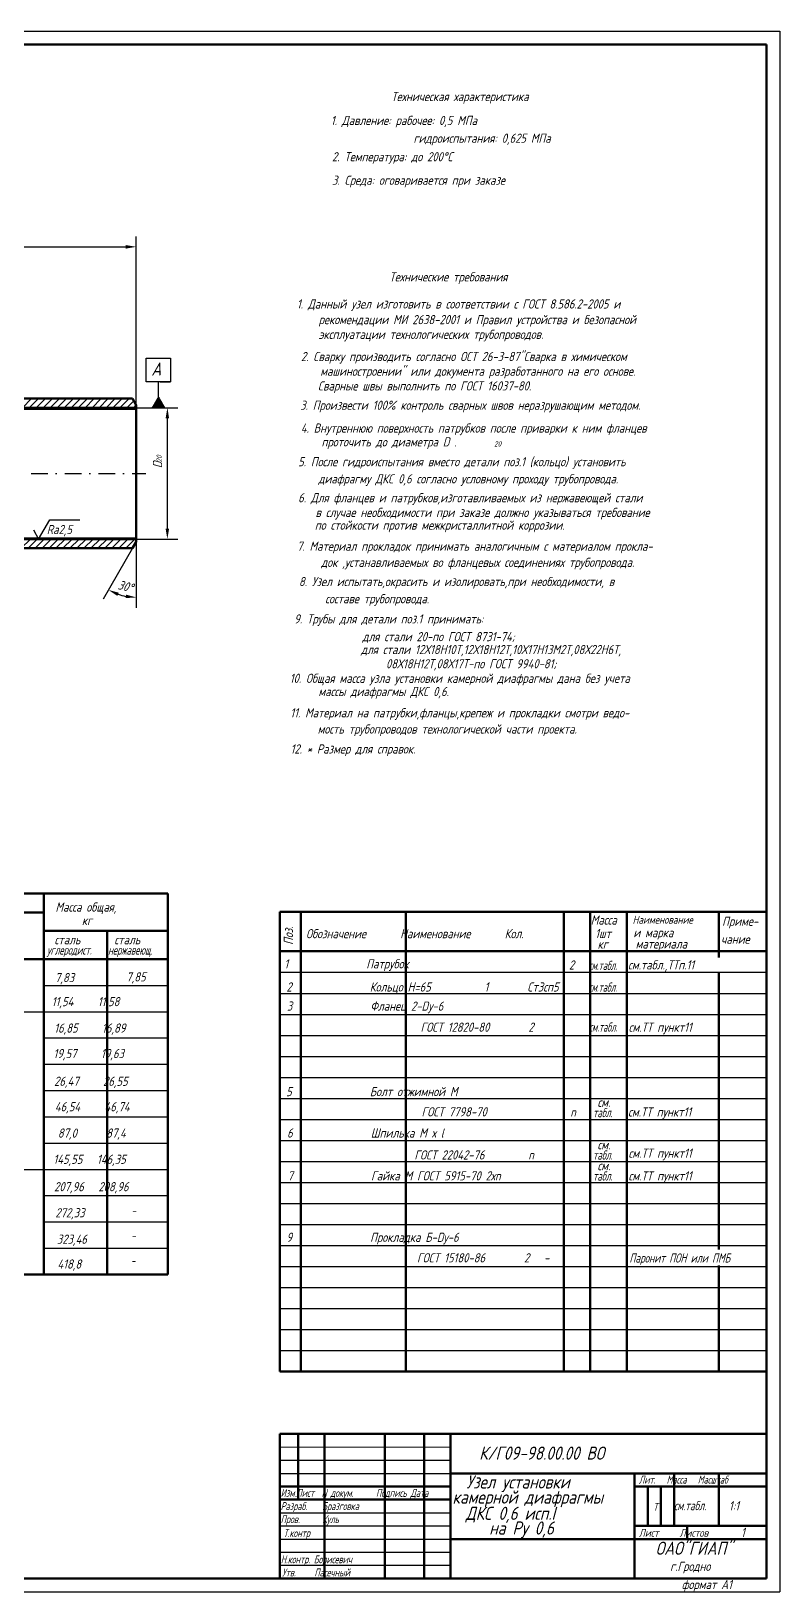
# Model space of a CAD drawing. Header units: millimetres. Extents: x 138 to 6596, y 111 to 3335.
# Drawn here: x 695 to 979, y 111 to 705 of the extents above; entities that cross this region are included whole.
import ezdxf

# ---------------------------------------------------------------- set-up
doc = ezdxf.new("R2010")
doc.units = ezdxf.units.MM
doc.header["$LTSCALE"] = 0.5
doc.header["$MEASUREMENT"] = 0
doc.linetypes.add('DASHDOT', pattern=[25.4, 12.7, -6.35, 0, -6.35])
doc.styles.add('ROMANC', font='romanc', dxfattribs={"width": 0.8, "oblique": 15, "height": 3.5})
doc.styles.get("Standard").update_dxf_attribs({"font": 'romand.shx', "width": 0.8, "oblique": 15, "height": 3.5})
doc.dimstyles.get("Standard").update_dxf_attribs({"dimscale": 0, "dimtxt": 3.5, "dimasz": 4, "dimexe": 4, "dimexo": 0, "dimgap": 2, "dimtad": 1, "dimlfac": 10, "dimrnd": 0.0035, "dimtxsty": 'Standard', "dimcen": 0.09, "dimclrd": 5, "dimazin": 2, "dimtfac": 1, "dimtix": 1, "dimtmove": 0, "dimatfit": 0, "dimfxl": 0, "dimtolj": 1, "dimtzin": 0, "dimarcsym": 0})

# ---------------------------------------------------------------- blocks, each defined once
blk = doc.blocks.new('*D269')
at = {"color": 5, "linetype": 'Continuous', "lineweight": -2}
for p, q in [((560.08, 568.93), (560.08, 578.76)), ((560.08, 560.93), (560.08, 564.93)), ((560.08, 556.93), (560.08, 552.93))]:
    blk.add_line(p, q, dxfattribs=at)
at = {"color": 0, "linetype": 'Continuous', "lineweight": -2}
for p, q in [((722.77, 564.93), (556.08, 564.93)), ((722.77, 560.93), (556.08, 560.93))]:
    blk.add_line(p, q, dxfattribs=at)
at = {"color": 5, "linetype": 'Continuous', "lineweight": 25}
for points in [[(559.42, 568.93), (560.75, 568.93), (560.08, 564.93)], [(559.42, 556.93), (560.75, 556.93), (560.08, 560.93)]]:
    blk.add_solid(points, dxfattribs=at)
at = {"layer": 'Defpoints', "color": 0, "linetype": 'Continuous', "lineweight": 25}
for p in [(722.77, 564.93), (560.08, 560.93), (722.77, 560.93)]:
    blk.add_point(p, dxfattribs=at)
at = {"color": 0, "linetype": 'Continuous', "lineweight": 25, "insert": (556.33, 575.84), "char_height": 3.5, "attachment_point": 5, "rotation": 90}
blk.add_mtext('\\A1;s', dxfattribs=at)
blk = doc.blocks.new('*D272')
at = {"color": 0, "linetype": 'Continuous', "lineweight": -2}
for p, q in [((494.71, 564.93), (494.71, 626.65)), ((734.71, 562.43), (734.71, 626.65))]:
    blk.add_line(p, q, dxfattribs=at)
at = {"color": 5, "linetype": 'Continuous', "lineweight": -2}
blk.add_line((498.71, 622.65), (730.71, 622.65), dxfattribs=at)
at = {"color": 5, "linetype": 'Continuous', "lineweight": 25}
for points in [[(498.71, 623.32), (498.71, 621.98), (494.71, 622.65)], [(730.71, 623.32), (730.71, 621.98), (734.71, 622.65)]]:
    blk.add_solid(points, dxfattribs=at)
at = {"layer": 'Defpoints', "color": 0, "linetype": 'Continuous', "lineweight": 25}
for p in [(734.71, 622.65), (494.71, 564.93), (734.71, 562.43)]:
    blk.add_point(p, dxfattribs=at)
at = {"color": 0, "linetype": 'Continuous', "lineweight": 25, "insert": (599.03, 626.4), "char_height": 3.5, "attachment_point": 5}
blk.add_mtext('\\A1;L', dxfattribs=at)
blk = doc.blocks.new('*D277')
at = {"color": 0, "linetype": 'Continuous', "lineweight": -2}
for p, q in [((734.71, 561.43), (750.52, 561.43)), ((734.71, 511.43), (750.52, 511.43))]:
    blk.add_line(p, q, dxfattribs=at)
at = {"color": 5, "linetype": 'Continuous', "lineweight": -2}
blk.add_line((746.52, 515.43), (746.52, 557.43), dxfattribs=at)
at = {"color": 5, "linetype": 'Continuous', "lineweight": 25}
for points in [[(745.85, 557.43), (747.18, 557.43), (746.52, 561.43)], [(745.85, 515.43), (747.18, 515.43), (746.52, 511.43)]]:
    blk.add_solid(points, dxfattribs=at)
at = {"layer": 'Defpoints', "color": 0, "linetype": 'Continuous', "lineweight": 25}
for p in [(734.71, 561.43), (746.52, 561.43), (734.71, 511.43)]:
    blk.add_point(p, dxfattribs=at)
at = {"color": 0, "linetype": 'Continuous', "lineweight": 25, "insert": (742.77, 539.68), "char_height": 3.5, "attachment_point": 5, "rotation": 90}
blk.add_mtext('\\A1;D', dxfattribs=at)
blk = doc.blocks.new('*D280')
at = {"color": 0, "linetype": 'Continuous', "lineweight": -2}
for p, q in [((733.27, 507.93), (722.15, 488.59)), ((734.71, 498.18), (734.71, 485.23))]:
    blk.add_line(p, q, dxfattribs=at)
at = {"color": 5, "linetype": 'Continuous', "lineweight": -2}
blk.add_arc((734.71, 510.43), 21.2, 250.92882, 259.1735, dxfattribs=at)
at = {"color": 5, "linetype": 'Continuous', "lineweight": 25}
for points in [[(727.51, 489.79), (728.06, 491), (724.14, 492.05)], [(730.79, 490.27), (730.66, 488.95), (734.71, 489.23)]]:
    blk.add_solid(points, dxfattribs=at)
at = {"layer": 'Defpoints', "color": 0, "linetype": 'Continuous', "lineweight": 25}
for p in [(733.27, 507.93), (734.71, 510.43), (734.71, 510.43), (734.71, 498.18), (727.48, 490.5)]:
    blk.add_point(p, dxfattribs=at)
at = {"color": 0, "linetype": 'Continuous', "lineweight": 25, "insert": (730.63, 493.46), "char_height": 3.5, "attachment_point": 5, "rotation": 346.49845}
blk.add_mtext('\\A1;30°', dxfattribs=at)

msp = doc.modelspace()

# ---------------------------------------------------------------- hatches: boundary and pattern name
at = {"linetype": 'Continuous', "lineweight": 25}
h = msp.add_hatch(dxfattribs=at)
h.set_pattern_fill('ANSI31', color=256, scale=15, style=0)
h.paths.add_polyline_path([(430.709, 511.4319), (261.0726, 511.4319), (261.0711, 511.4292), (261.0695, 511.4319), (191.709, 511.4319), (191.709, 510.4319), (193.0244, 508.1442), (193.2367, 507.9319), (253.462, 507.9319), (414.6616, 507.9319), (414.709, 507.9854), (414.709, 507.9319), (430.709, 507.9319)])
h.paths.add_polyline_path([(734.709, 510.4319), (734.709, 511.4319), (495.709, 511.4319), (495.709, 507.9319), (511.7518, 507.9319), (511.709, 507.9891), (511.709, 507.9854), (511.7565, 507.9319), (733.1813, 507.9319), (733.3937, 508.1442)])
h.paths.add_polyline_path([(734.709, 562.4319), (733.2716, 564.9319), (494.7454, 564.9319), (494.709, 564.8832), (494.709, 561.4319), (734.709, 561.4319)])
h = msp.add_hatch(dxfattribs=at)
h.set_pattern_fill('ANSI37', color=256, scale=0.25, style=0)
h.set_pattern_definition([(135, (928.473676, -30.474564), (0.0220970869, 0.0220970869), []), (45, (928.473676, -30.474564), (0.0220970869, -0.0220970869), [])])
h.paths.add_polyline_path([(740.7802, 561.4319), (743.1718, 561.4319), (743.1718, 565.4321), (743.1634, 565.4465)])
h.paths.add_polyline_path([(743.1718, 565.4321), (743.1718, 561.4319), (745.5124, 561.4319)])

# ---------------------------------------------------------------- linework, layer by layer
for p, q in [((138.4493, 704.7306), (979.4493, 704.7306)), ((979.4493, 704.7306), (979.4493, 110.7306)), ((738.4741, 571.3353), (738.4741, 580.2571)), ((738.4741, 580.2571), (747.7163, 580.2571)), ((747.7163, 580.2571), (747.7163, 571.3353)), ((747.7163, 571.3353), (738.4741, 571.3353)), ((743.1718, 561.4319), (743.1718, 571.3353)), ((743.7371, 571.3353), (747.7163, 571.3353)), ((743.1634, 565.4465), (740.7802, 561.4319)), ((745.5124, 561.4319), (743.1634, 565.4465)), ((740.7802, 561.4319), (745.5124, 561.4319)), ((699.489, 341.5229), (746.7017, 341.5229)), ((493.9133, 331.5229), (746.7017, 331.5229)), ((699.489, 321.5229), (746.7017, 321.5229)), ((699.489, 311.5229), (746.7017, 311.5229)), ((699.489, 301.5229), (746.7017, 301.5229)), ((699.489, 291.5229), (746.7017, 291.5229)), ((699.489, 281.5229), (746.7017, 281.5229)), ((200.5681, 271.5229), (746.7017, 271.5229)), ((699.489, 261.5229), (746.7017, 261.5229)), ((699.489, 251.5229), (746.7017, 251.5229)), ((699.489, 241.5229), (746.7017, 241.5229)), ((138.4493, 110.7306), (979.4493, 110.7306))]:
    msp.add_line(p, q)
at = {"lineweight": 50}
for p, q in [((158.4493, 699.7306), (974.4493, 699.7306)), ((974.4493, 699.7306), (974.4493, 115.7306)), ((200.5681, 376.5229), (746.7017, 376.5229)), ((699.489, 376.5229), (699.489, 231.5229)), ((746.7017, 376.5229), (746.7017, 231.5229)), ((555.0753, 369.2679), (699.489, 369.2679)), ((789.2796, 369.5162), (789.2796, 194.5162)), ((789.2796, 369.5162), (974.4493, 369.5162)), ((797.2796, 369.5162), (797.2796, 194.5162)), ((837.2796, 369.5162), (837.2796, 194.5162)), ((897.2796, 369.5162), (897.2796, 194.5162)), ((907.2796, 369.5162), (907.2796, 194.5162)), ((921.2796, 369.5162), (921.2796, 194.5162)), ((956.2796, 369.5162), (956.2796, 352.1944)), ((699.489, 362.2915), (746.7017, 362.2915)), ((723.5887, 362.2915), (723.5887, 231.5229)), ((200.5681, 351.5229), (746.7017, 351.5229)), ((789.2796, 354.5162), (974.4493, 354.5162)), ((956.2796, 346.6377), (956.2796, 241.0401)), ((956.2796, 234.9415), (956.2796, 194.5162)), ((746.7017, 231.5229), (200.5681, 231.5229)), ((789.2796, 194.5162), (974.4493, 194.5162)), ((789.2507, 170.8036), (974.2507, 170.8036)), ((789.2887, 170.8036), (789.2887, 115.7306)), ((796.2507, 170.8036), (796.2507, 145.8036)), ((806.2507, 170.8036), (806.2507, 115.8036)), ((829.2507, 170.8036), (829.2507, 115.8036)), ((844.2507, 170.8036), (844.2507, 115.8036)), ((854.2507, 170.8036), (854.2507, 115.8036)), ((924.2507, 155.8036), (924.2507, 115.8036)), ((939.2507, 155.8036), (939.2507, 135.8036)), ((956.2507, 155.8036), (956.2507, 135.8036)), ((789.2507, 150.8036), (854.2507, 150.8036)), ((924.2507, 150.8036), (974.2507, 150.8036)), ((929.2507, 150.8036), (929.2507, 135.8036)), ((934.2507, 150.8036), (934.2507, 135.8036)), ((789.2507, 145.8036), (854.2507, 145.8036)), ((924.2507, 135.8036), (974.2507, 135.8036)), ((944.2507, 135.8036), (944.2507, 130.8036)), ((146.4493, 115.7306), (974.4493, 115.7306))]:
    msp.add_line(p, q, dxfattribs=at)
at = {"linetype": 'Continuous', "lineweight": 50}
for p, q in [((494.709, 564.9319), (733.2716, 564.9319)), ((734.709, 562.4319), (733.2716, 564.9319)), ((494.709, 561.4319), (734.709, 561.4319)), ((734.709, 562.4319), (734.709, 510.4319)), ((734.709, 562.4319), (734.709, 510.4319)), ((734.709, 562.4319), (734.709, 510.4319)), ((494.709, 511.4319), (734.709, 511.4319)), ((494.709, 507.9319), (733.2716, 507.9319)), ((734.709, 510.4319), (733.2716, 507.9319))]:
    msp.add_line(p, q, dxfattribs=at)
at = {"linetype": 'Continuous', "lineweight": 25}
for p, q in [((494.709, 560.9319), (734.709, 560.9319)), ((734.709, 561.4319), (743.1673, 561.4319)), ((494.709, 511.9319), (734.709, 511.9319)), ((733.3937, 508.1442), (733.1843, 507.9348)), ((734.709, 510.4319), (734.709, 498.1819))]:
    msp.add_line(p, q, dxfattribs=at)
at = {"linetype": 'DASHDOT', "lineweight": 25}
msp.add_line((451.5393, 536.4319), (738.3007, 536.4319), dxfattribs=at)
at = {"lineweight": 30}
for p, q in [((697.5552, 511.4404), (701.8284, 518.7904)), ((701.8296, 518.7904), (713.1842, 518.7904)), ((695.5386, 514.9595), (697.5552, 511.4404))]:
    msp.add_line(p, q, dxfattribs=at)
at = {"lineweight": 25}
for p, q in [((789.2796, 346.5162), (974.2796, 346.5162)), ((789.2796, 338.5162), (974.4493, 338.5162)), ((789.2796, 330.5162), (974.4493, 330.5162)), ((789.2796, 322.5162), (974.4493, 322.5162)), ((789.2796, 314.5162), (974.4493, 314.5162)), ((789.2796, 306.5162), (974.4493, 306.5162)), ((789.2796, 298.5162), (974.4493, 298.5162)), ((789.2796, 290.5162), (974.4493, 290.5162)), ((789.2796, 282.5162), (974.4493, 282.5162)), ((789.2796, 274.5162), (974.4493, 274.5162)), ((789.2796, 266.5162), (974.4493, 266.5162)), ((789.2796, 258.5162), (974.4493, 258.5162)), ((789.2796, 250.5162), (974.4493, 250.5162)), ((789.2796, 242.5162), (974.4493, 242.5162)), ((789.2796, 234.5162), (974.4493, 234.5162)), ((789.2796, 226.5162), (974.4493, 226.5162)), ((789.2796, 218.5162), (974.4493, 218.5162)), ((789.2796, 210.5162), (974.4493, 210.5162)), ((789.2796, 202.5162), (974.4493, 202.5162)), ((789.2507, 160.8036), (854.2507, 160.8036)), ((789.2507, 155.8036), (854.2507, 155.8036)), ((789.2507, 140.8036), (854.2507, 140.8036)), ((789.2507, 135.8036), (854.2507, 135.8036)), ((789.2507, 130.8036), (854.2507, 130.8036)), ((789.2507, 125.8036), (854.2507, 125.8036)), ((789.2507, 120.8036), (854.2507, 120.8036))]:
    msp.add_line(p, q, dxfattribs=at)
at = {"lineweight": 15}
msp.add_line((789.2507, 165.8036), (854.2507, 165.8036), dxfattribs=at)
at = {"color": 1, "lineweight": 50}
for p, q in [((854.2507, 155.8036), (974.2507, 155.8036)), ((854.2507, 130.8036), (974.2507, 130.8036))]:
    msp.add_line(p, q, dxfattribs=at)

# ---------------------------------------------------------------- texts
at = {"linetype": 'Continuous', "lineweight": 25, "oblique": 15}
for s, height, width, p in [('Техническая характеристика', 3.5, 0.8, (831.6794, 678.1206)), ('1. Давление: рабочее: 0,5 МПа', 3.5, 0.8, (808.6785, 669.0142)), ('гидроиспытания: 0,625 МПа', 3.5, 0.8, (840.1397, 662.2534)), ('2. Температура: до 200%%DC', 3.5, 0.8, (809.1415, 655.206)), ('3. Среда: оговаривается при заказе  ', 3.5, 0.8, (809.1415, 646.2628)), ('1. Данный узел изготовить в соответствии с ГОСТ 8.586.2-2005 и', 3.5, 0.8, (795.7868, 599.1631)), ('рекомендации МИ 2638-2001 и Правил устройства и безопасной', 3.5, 0.8, (804.0523, 593.2166)), ('эксплуатации технологических трубопроводов.', 3.5, 0.8, (804.0523, 587.6004)), ('2. Сварку производить согласно ОСТ 26-3-87"Сварка в химическом ', 3.5, 0.8, (797.3234, 579.1627)), ('машиностроении" или документа разработанного на его основе.', 3.5, 0.8, (804.6772, 573.5687)), ('Сварные швы выполнить по ГОСТ 16037-80.', 3.5, 0.8, (803.7932, 567.975)), ('3. Произвести 100%%% контроль сварных швов неразрушающим методом.', 3.5, 0.8, (797.0332, 560.6225)), ('4. Внутреннюю поверхность патрубков после приварки к ним фланцев', 3.5, 0.8, (797.2655, 551.9217)), ('проточить до диаметра D .', 3.5, 0.8, (805.1411, 546.6754)), ('20', 2, 0.8, (870.7775, 546.6542)), ('5. После гидроиспытания вместо детали поз.1 (кольцо) установить', 3.5, 0.8, (796.2412, 539.1251)), ('диафрагму ДКС 0,6 согласно условному проходу трубопровода.', 3.5, 0.8, (803.9461, 532.6051)), ('6. Для фланцев и патрубков,изготавливаемых из нержавеющей стали', 3.5, 0.8, (796.2611, 525.4061)), ('в случае необходимости при заказе должно указываться требование', 3.5, 0.8, (802.8681, 519.8153)), ('по стойкости против межкристаллитной коррозии.', 3.5, 0.8, (802.6063, 514.9735)), ('7. Материал прокладок принимать аналогичным с материалом прокла-', 3.5, 0.8, (795.8276, 506.9612)), ('док ,устанавливаемых во фланцевых соединениях трубопровода.', 3.5, 0.8, (804.9968, 500.8229)), ('8. Узел испытать,окрасить и изолировать,при необходимости, в ', 3.5, 0.8, (796.5499, 493.5048)), ('составе трубопровода.', 3.5, 0.8, (806.5533, 486.9568)), ('9. Трубы для детали поз.1 принимать:', 3.5, 0.8, (794.7361, 479.2891)), ('для стали 20-по ГОСТ 8731-74;', 3.5, 0.8, (820.6953, 472.5341)), ('для стали 12Х18Н10Т,12Х18Н12Т,10Х17Н13М2Т,08Х22Н6Т,', 3.5, 0.8, (820.1495, 467.6316)), ('08Х18Н12Т,08Х17Т-по ГОСТ 9940-81;', 3.5, 0.8, (829.6715, 462.2121)), ('10. Общая масса узла установки камерной диафрагмы дана без учета', 3.5, 0.8, (793.0588, 456.6837)), ('массы диафрагмы ДКС 0,6.', 3.5, 0.8, (803.968, 451.6422)), ('11. Материал на патрубки,фланцы,крепеж и прокладки смотри ведо-', 3.5, 0.8, (793.2694, 443.5506)), ('мость трубопроводов технологической части проекта.', 3.5, 0.8, (803.6668, 437.3664)), ('12. * Размер для справок.', 3.5, 0.8, (793.3666, 429.7831)), ('Масса общая,', 3.5, 0.8, (703.949, 369.6137)), ('кг', 3.5, 0.8, (713.9841, 364.5332)), ('сталь', 3.5, 0.8, (703.5811, 357.1716)), ('сталь', 3.5, 0.8, (726.3527, 357.1716)), ('углеродист.', 3.5, 0.65, (700.7317, 353.2396)), ('нержавеющ.', 3.5, 0.65, (723.9542, 353.2396)), ('1                Патрубок ', 3.5, 0.8, (791, 348)), ('2  ', 3.5, 0.8, (899.2603, 347.5769)), ('см.табл.', 3.5, 0.6, (906.7782, 347.3995)), ('см.табл.,ТТп.11', 3.5, 0.8, (921.7318, 347.5915)), ('7,83', 3.5, 0.8, (703.7584, 342.7636)), ('7,85', 3.5, 0.8, (730.8852, 343.0348)), ('2                Кольцо Н=65           1        Ст3сп5', 3.5, 0.8, (791.7977, 339.1967)), ('см.табл.', 3.5, 0.6, (906.7782, 339.1227)), ('11,54     11,58', 3.5, 0.8, (702.517, 333.6211)), ('3                Фланец 2-Dу-6', 3.5, 0.8, (791.9606, 331.9108)), ('16,85     16,89', 3.5, 0.8, (703.4809, 323.5492)), ('ГОСТ 12820-80        2', 3.5, 0.8, (842.805, 323.889)), ('см.табл.', 3.5, 0.6, (906.9108, 323.948)), ('см.ТТ пункт11', 3.5, 0.8, (921.9657, 323.8752)), ('19,57     19,63', 3.5, 0.8, (703.1715, 313.8511)), ('26,47     26,55', 3.5, 0.8, (703.4445, 303.3068)), ('46,54     46,74', 3.5, 0.8, (703.713, 293.6117)), ('5                Болт отжимной М', 3.5, 0.8, (791.6761, 299.3629)), ('см.', 3.5, 0.8, (910.106, 295.3003)), ('ГОСТ 7798-70        ', 3.5, 0.8, (843.1856, 291.6665)), ('n', 3.5, 0.8, (899.785, 291.5368)), ('табл.', 3.5, 0.65, (908.3982, 291.3753)), ('см.ТТ пункт11', 3.5, 0.8, (921.7533, 291.6164)), ('87,0      87,4', 3.5, 0.8, (704.851, 283.5765)), ('6                Шпилька М х l ', 3.5, 0.8, (792.0538, 283.6135)), ('см.', 3.5, 0.8, (910.106, 279.1497)), ('см.ТТ пункт11', 3.5, 0.8, (921.9105, 275.9108)), ('145,55   146,35', 3.5, 0.8, (703.1593, 273.6139)), ('ГОСТ 22042-76         n', 3.5, 0.8, (840.4597, 275.2666)), ('табл.', 3.5, 0.65, (908.3982, 275.2247)), ('см.', 3.5, 0.8, (910.106, 271.1729)), ('7                Гайка М ГОСТ 5915-70 2хn', 3.5, 0.8, (792.229, 267.3076)), ('табл.', 3.5, 0.65, (908.3982, 267.2479)), ('см.ТТ пункт11', 3.5, 0.8, (921.9105, 267.2728)), ('207,96   208,96', 3.5, 0.8, (703.4268, 263.1721)), ('272,33', 3.5, 0.8, (703.8844, 253.2445)), ('323,46', 3.5, 0.8, (704.4914, 243.1863)), ('9                Прокладка Б-Dу-6', 3.5, 0.8, (791.7853, 243.9211)), ('ГОСТ 15180-86        2   -   ', 3.5, 0.8, (841.4572, 236.1001)), ('Паронит ПОН или ПМБ', 3.5, 0.7, (922.2465, 236.0302)), ('418,8', 3.5, 0.8, (704.6937, 233.7295)), ('см.табл.', 3.5, 0.7, (939.2033, 141.7745)), ('1:1', 3.5, 0.8, (960.0686, 141.6772)), ('1', 3.5, 0.8, (964.6911, 131.5948))]:
    msp.add_text(s, height=height, dxfattribs=dict(at, width=width)).set_placement(p)
at = {"lineweight": 25, "oblique": 15, "width": 0.8}
for s, p in [('Технические требования', (830.9599, 609.4772)), ('Масса', (907.5625, 364.6842)), ('1шт', (909.2182, 359.5348)), ('Приме-', (957.5196, 364.1966)), ('кг', (910.1381, 355.4888)), ('и марка', (923.7504, 359.878)), ('материала', (924.6101, 355.5809)), ('чание', (957.1235, 357.3673))]:
    msp.add_text(s, height=3.5, dxfattribs=at).set_placement(p)
at = {"linetype": 'Continuous', "lineweight": 25, "oblique": 15, "width": 0.8}
msp.add_text('20', height=2, rotation=90, dxfattribs=at).set_placement((744.3733, 540.6023))
at = {"color": 0, "linetype": 'Continuous', "lineweight": 25, "oblique": 15, "width": 0.8}
msp.add_text('Ra2,5', height=3.5, dxfattribs=at).set_placement((700.6422, 513.3056))
at = {"lineweight": 25, "oblique": 15, "width": 0.8}
msp.add_text('Поз.', height=3.5, rotation=90, dxfattribs=at).set_placement((794.3181, 356.9521))
at = {"style": 'ROMANC', "oblique": 15, "width": 0.8}
for p in [(732.842, 254.2029), (732.7391, 244.7278), (732.621, 235.2527)]:
    msp.add_text('-', height=3, dxfattribs=at).set_placement(p)
at = {"linetype": 'Continuous', "lineweight": 25, "insert": (744.1775, 578.6474), "char_height": 5, "width": 9.569629, "attachment_point": 3}
msp.add_mtext('А', dxfattribs=at)
at = {"lineweight": 25, "attachment_point": 1}
for s, insert, char_height, width in [('Обозначение       Наименование       Кол. ', (799.2636, 362.9768), 3.5, 173.138831), ('{\\H0.8571x;Наименование} ', (923.4639, 368.0425), 3.5, 49.863283), ('{\\W0.7; Лит.   Масса   Масштаб}', (924.4471, 154.9131), 3, 63.060627), ('{\\W0.6; Изм.Лист  N докум.      Подпись Дата\\P Разраб.    Бразговка\\P Пров.      Куль}', (788.1715, 149.8541), 3, 75.971904), ('Т', (931.2751, 144.5489), 3, 4.735483), ('{\\W0.7;Т.контр}', (790.6847, 134.5955), 3, 65.764792), ('{\\W0.8;Лист     Листов}', (925.8577, 134.6677), 3, 49.470689), ('{\\W0.7; Н.контр. Борисевич}', (788.2356, 124.5834), 3, 40.54602), ('{\\W0.7;Утв.     Пасечный}', (790.1712, 119.5931), 3, 39.221653), ('г.Гродно', (937.7468, 122.178), 3.5, 35.062726), ('формат А1', (942.1586, 115.2633), 3.5, 32.745363)]:
    msp.add_mtext(s, dxfattribs=dict(at, insert=insert, char_height=char_height, width=width))
at = {"lineweight": 30, "char_height": 5, "attachment_point": 1}
for s, insert, width in [('К/Г09-98.00.00 ВО', (865.114, 166.0087), 87.339691), ('ОАО"ГИАП"', (932.2188, 129.8016), 36.171031)]:
    msp.add_mtext(s, dxfattribs=dict(at, insert=insert, width=width))
at = {"lineweight": 35, "char_height": 5, "attachment_point": 1}
for s, insert, width in [('Узел установки ', (860.2467, 155.0355), 82.413998), ('камерной диафрагмы ', (854.9602, 149.2751), 82.413998), ('ДКС 0,6 исп.I   ', (860.0021, 143.1073), 77.695981), ('на Ру 0,6   ', (868.9402, 137.5087), 77.695981)]:
    msp.add_mtext(s, dxfattribs=dict(at, insert=insert, width=width))

# ---------------------------------------------------------------- dimensions: what is measured, and where the dimension line sits
at = {"linetype": 'Continuous', "lineweight": 25}
dim = msp.add_linear_dim(base=(734.709, 622.6508), p1=(494.709, 564.9319), p2=(734.709, 562.4319), text='L', dimstyle='Standard', override={"dimscale": 1}, dxfattribs=at)
dim.commit()
dim.dimension.update_dxf_attribs({"geometry": '*D272', "text_midpoint": (599.0345, 622.6508), "dimtype": 160})
for base, p1, p2, text, picture, middle in [((560.082, 560.9319), (722.7653, 564.9319), (722.7653, 560.9319), 's', '*D269', (560.082, 575.8438)), ((746.5161, 561.4319), (734.709, 511.4319), (734.709, 561.4319), 'D', '*D277', (746.5161, 539.6831))]:
    dim = msp.add_linear_dim(base=base, p1=p1, p2=p2, angle=90, text=text, dimstyle='Standard', override={"dimscale": 1}, dxfattribs=at)
    dim.commit()
    dim.dimension.update_dxf_attribs({"geometry": picture, "text_midpoint": middle, "dimtype": 160})
dim = msp.add_angular_dim_2l(base=(727.4818, 490.5015), line1=((734.709, 510.4319), (734.709, 498.1819)), line2=((734.709, 510.4319), (733.2716, 507.9319)), text='30%%D', dimstyle='Standard', override={"dimscale": 1}, dxfattribs=at)
dim.commit()
dim.dimension.update_dxf_attribs({"geometry": '*D280', "text_midpoint": (729.7594, 489.8175), "dimtype": 162})

doc.saveas('drawing.dxf')
